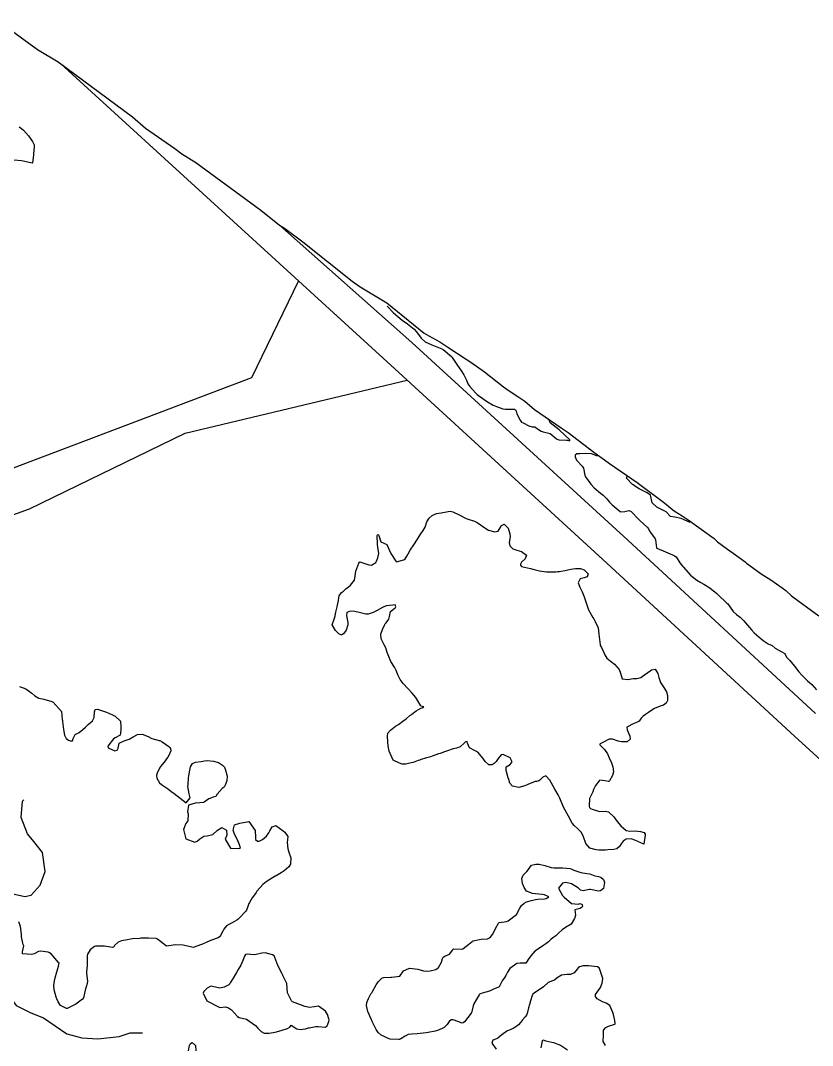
# Model space of a CAD drawing. Header units: metres. Extents: x 307586 to 320046, y 7427249 to 7434250.
# Drawn here: x 308933.5 to 309109.8, y 7432906.7 to 7433134.9 of the extents above; entities that cross this region are included whole.
import ezdxf

# ---------------------------------------------------------------- set-up
doc = ezdxf.new("R2010")
doc.units = ezdxf.units.M
doc.header["$MEASUREMENT"] = 0
for name, color, linetype in [('Area', 45, 'Continuous'), ('Curvas de Nivel 1m', 11, 'Continuous'), ('Curvas de Nivel 5m', 15, 'Continuous'), ('Hidrografia', 140, 'Continuous'), ('Vias Primárias', 230, 'Continuous'), ('Vias Secundárias', 230, 'Continuous')]:
    doc.layers.add(name, color=color, linetype=linetype)

msp = doc.modelspace()

# ---------------------------------------------------------------- linework, layer by layer
at = {"layer": 'Area'}
msp.add_polyline3d([(308928.39, 7433134.87, 710.18), (308937.3, 7433128.44, 710.09), (308941.88, 7433125.64, 710.22), (308958.45, 7433113.44, 710.2), (308961.35, 7433110.91, 710.24), (308967.89, 7433106.38, 710.17), (308969.43, 7433105.21, 710.28), (308972.57, 7433103.27, 710.28), (308978.12, 7433099.18, 710.34), (308987.02, 7433092.68, 710.42), (308991.16, 7433089.29, 710.42), (308992.26, 7433088.63, 710.43), (308996.32, 7433085.6, 710.35), (309007.37, 7433076.81, 710.34), (309009.13, 7433075.57, 710.38), (309015.05, 7433072.01, 710.39), (309023.4, 7433065.29, 710.46), (309024.41, 7433064.69, 710.51), (309026.84, 7433063.36, 710.85), (309028.65, 7433062.17, 710.72), (309032.68, 7433059.45, 710.57), (309033.73, 7433058.83, 710.55), (309036.82, 7433056.7, 709.9), (309041.02, 7433053.29, 714.99), (309041.53, 7433052.94, 713.96), (309043.88, 7433051.41, 713.88), (309044.43, 7433051.05, 710.97), (309045.74, 7433050.15, 710.36), (309047.95, 7433048.28, 710.81), (309053.9, 7433044.19, 713.63), (309055.45, 7433043.14, 715.55), (309061.13, 7433038.75, 710.11), (309064.3, 7433036.48, 709.96), (309064.65, 7433036.28, 710.09), (309070.79, 7433032.03, 709.9), (309076.94, 7433027.42, 715.22), (309078.72, 7433025.97, 715.48), (309079.43, 7433025.46, 714.35), (309079.8, 7433025.24, 713.69), (309080.79, 7433024.6, 716.95), (309082.17, 7433023.73, 716.35), (309087.91, 7433019.56, 716.41), (309088.68, 7433018.81, 715.8), (309090.87, 7433017.22, 717.06), (309092.68, 7433015.95, 715.37), (309094.81, 7433014.37, 719.37), (309095.12, 7433014.08, 716.6), (309098.11, 7433011.96, 710.8), (309098.4, 7433011.7, 715.38), (309100.52, 7433010.34, 713.36), (309103.05, 7433008.58, 714.65), (309103.87, 7433008.02, 711.27), (309105.17, 7433006.8, 712.96), (309105.47, 7433006.56, 712.23), (309107.66, 7433004.92, 713), (309108.46, 7433004.32, 713.68), (309111.24, 7433002.34, 714.1)], dxfattribs=at)
at = {"layer": 'Curvas de Nivel 1m', "elevation": 711, "flags": 128}
for points in [[(308933.21, 7433111.21), (308933.76, 7433110.79), (308934.18, 7433110.46), (308935.3, 7433109.19), (308936.14, 7433107.94), (308936.51, 7433107.18), (308936.56, 7433106.74), (308936.4, 7433105.18), (308936.37, 7433104.92), (308936.14, 7433103.18), (308936.12, 7433103.14), (308936.08, 7433103.12), (308935.82, 7433103.18), (308934.09, 7433103.56), (308933.69, 7433103.61), (308932.09, 7433103.75)], [(308933.28, 7432986.6), (308934.68, 7432986.13), (308936.02, 7432985.17), (308936.67, 7432984.57), (308937.58, 7432984.06), (308938.66, 7432983.79), (308940.46, 7432983.31), (308940.65, 7432983.23), (308940.81, 7432983.11), (308942.62, 7432981.09), (308942.79, 7432979.27), (308942.82, 7432979.09), (308942.87, 7432978.81), (308943.07, 7432977.08), (308943.29, 7432975.81), (308943.64, 7432975.07), (308944.16, 7432974.68), (308944.55, 7432974.54), (308945.05, 7432974.55), (308945.26, 7432975.05), (308945.7, 7432975.91), (308946.57, 7432976.42), (308947.41, 7432977.03), (308948, 7432977.6), (308948.59, 7432978.16), (308949.03, 7432978.57), (308949.51, 7432979), (308949.9, 7432979.7), (308949.99, 7432981), (308950.13, 7432981.5), (308950.63, 7432981.59), (308952.41, 7432980.97), (308952.62, 7432980.88), (308953.98, 7432980.31), (308954.61, 7432980.01), (308955.73, 7432978.93), (308955.82, 7432977.69), (308955.83, 7432976.93), (308955.71, 7432975.78), (308954.56, 7432975.16), (308954.2, 7432974.95), (308952.94, 7432973.36), (308952.99, 7432972.96), (308954.52, 7432972.27), (308955.03, 7432972.43), (308955.27, 7432972.93), (308955.47, 7432974), (308956.55, 7432974.53), (308957.67, 7432974.9), (308958.56, 7432975.42), (308959.53, 7432975.91), (308960.56, 7432976.05), (308961.89, 7432975.52), (308962.56, 7432975.11), (308962.74, 7432975.03), (308963.53, 7432974.84), (308964.37, 7432974.64), (308964.55, 7432974.59), (308965.04, 7432974.32), (308966.54, 7432973.28), (308966.78, 7432973.04), (308966.92, 7432972.79), (308966.98, 7432972.33), (308966.51, 7432971.28), (308966.33, 7432970.98), (308966.22, 7432970.8), (308965.49, 7432969.81), (308964.69, 7432968.82), (308964.61, 7432968.69), (308964.48, 7432968.43), (308963.94, 7432967.35), (308963.78, 7432966.83), (308963.83, 7432966.21), (308964.44, 7432965.2), (308964.86, 7432964.82), (308966.42, 7432963.76), (308966.99, 7432963.36), (308967.74, 7432962.78), (308968.41, 7432962.27), (308970.38, 7432960.75), (308971.3, 7432961.84), (308971.07, 7432962.74), (308970.78, 7432964.4), (308970.79, 7432964.75), (308970.89, 7432966.3), (308970.94, 7432966.75), (308971.19, 7432968.03), (308971.36, 7432968.74), (308971.77, 7432969.46), (308972.49, 7432969.76), (308973.71, 7432969.93), (308974.5, 7432970.08), (308975.06, 7432970.13), (308976.5, 7432970.03), (308977.55, 7432969.72), (308978.49, 7432969.13), (308978.88, 7432968.65), (308979.15, 7432967.97), (308979.49, 7432966.64), (308979.42, 7432965.66), (308979.05, 7432964.64), (308978.82, 7432964.25), (308978.43, 7432963.91), (308977.3, 7432962.67), (308976.95, 7432962.13), (308976.4, 7432961.96), (308975.46, 7432961.62), (308974.39, 7432960.87), (308974.27, 7432960.81), (308973.41, 7432960.71), (308972.38, 7432960.64), (308970.92, 7432960.2), (308970.7, 7432958.75), (308970.81, 7432958.29), (308970.76, 7432956.75), (308970.33, 7432956.1), (308969.81, 7432954.76), (308970.29, 7432952.75), (308972.28, 7432951.98), (308972.82, 7432952.19), (308973.4, 7432952.71), (308974.3, 7432953.29), (308975.03, 7432953.42), (308976.3, 7432953.69), (308977.32, 7432954.66), (308978.32, 7432955.21), (308979.38, 7432954.64), (308979.4, 7432953.54), (308979.04, 7432952.64), (308980.26, 7432950.63), (308982.26, 7432950.56), (308982.46, 7432950.61), (308982.27, 7432951.35), (308981.76, 7432952.62), (308981.16, 7432953.77), (308980.84, 7432954.62), (308981.12, 7432955.83), (308982.33, 7432956.23), (308984.33, 7432956.58), (308985.74, 7432954.57), (308985.85, 7432953.02), (308985.79, 7432952.57), (308986.29, 7432952.17), (308986.63, 7432952.21), (308987.38, 7432952.54), (308988.3, 7432953.28), (308988.79, 7432954.04), (308989.03, 7432954.52), (308989.49, 7432955.35), (308990.32, 7432955.69), (308991.99, 7432954.49), (308992.31, 7432954.2), (308993.02, 7432953.2), (308992.95, 7432952.48), (308992.88, 7432951.88), (308993.03, 7432950.48), (308993.32, 7432949.54), (308993.68, 7432948.47), (308993.6, 7432947.09), (308993.23, 7432946.47), (308992.2, 7432945.61), (308991.52, 7432945.18), (308990.44, 7432944.51), (308990.28, 7432944.42), (308990.19, 7432944.37), (308989, 7432943.7), (308988.18, 7432943.14), (308987.46, 7432942.54), (308986.84, 7432941.88), (308986.15, 7432941.05), (308985.94, 7432940.77), (308985.78, 7432940.56), (308985.11, 7432939.6), (308984.47, 7432938.58), (308984.36, 7432938.34), (308984.11, 7432937.65), (308983.82, 7432936.86), (308983.65, 7432936.59), (308982.08, 7432934.96), (308981.89, 7432934.79), (308981.64, 7432934.61), (308980.64, 7432934.05), (308980.06, 7432933.75), (308979.37, 7432933.32), (308978.77, 7432932.64), (308978.52, 7432932.17), (308978.03, 7432931.17), (308977.81, 7432930.87), (308977.47, 7432930.66), (308976.02, 7432930.15), (308974.98, 7432929.72), (308974.01, 7432929.27), (308972.54, 7432928.72), (308972.16, 7432928.57), (308972, 7432928.54), (308970.97, 7432928.74), (308970.01, 7432928.97), (308969.73, 7432929.03), (308968.01, 7432929.15), (308966, 7432928.8), (308964.02, 7432930.36), (308963.7, 7432930.51), (308962.02, 7432930.64), (308960.31, 7432930.58), (308960.02, 7432930.56), (308958.47, 7432930.43), (308958.02, 7432930.35), (308957.34, 7432930.23), (308956.01, 7432930.02), (308955.23, 7432929.71), (308954.46, 7432928.94), (308954.27, 7432928.67), (308954, 7432928.52), (308952.18, 7432928.79), (308952, 7432928.81), (308950.19, 7432928.8), (308950, 7432928.76), (308948.99, 7432927.99), (308948.38, 7432927.01), (308948.31, 7432926.66), (308948.34, 7432925.01), (308948.33, 7432924.62), (308948.16, 7432923.01), (308948.16, 7432922.77), (308948.4, 7432921.01), (308948.36, 7432920.55), (308947.88, 7432919.01), (308947.53, 7432917.35), (308947.31, 7432917.02), (308945.84, 7432915.92), (308945.26, 7432915.62), (308944.07, 7432915.06), (308943.91, 7432914.98), (308943.83, 7432914.97), (308943.75, 7432914.98), (308943.45, 7432915.07), (308942.38, 7432915.63), (308941.85, 7432916.42), (308941.6, 7432917.09), (308941.45, 7432917.5), (308940.97, 7432919.1), (308940.92, 7432920.07), (308941.09, 7432921.1), (308941.24, 7432921.77), (308941.62, 7432923.09), (308941.68, 7432923.34), (308941.95, 7432924.37), (308942.08, 7432925.09), (308942.02, 7432925.16), (308941.95, 7432925.21), (308940.33, 7432927.11), (308939.98, 7432927.36), (308939.63, 7432927.46), (308937.98, 7432927.73), (308937.49, 7432927.63), (308936.55, 7432927.15), (308935.97, 7432926.99), (308934.04, 7432927.11), (308933.97, 7432927.12), (308933.93, 7432927.14), (308933.93, 7432927.18), (308933.93, 7432927.22), (308933.98, 7432927.6), (308934.25, 7432928.93), (308934.13, 7432929.18), (308934.01, 7432929.48), (308933.74, 7432930.91), (308933.73, 7432931.18), (308933.72, 7432931.5), (308933.52, 7432933.19), (308933.1, 7432934.23)], [(308970.91, 7432905.55), (308971.14, 7432906.74), (308971.32, 7432907.15), (308971.74, 7432907.35), (308972.43, 7432906.72), (308972.54, 7432905.54)]]:
    msp.add_lwpolyline(points, dxfattribs=at)
for points in [[(309031.16, 7433024.81), (309032.7, 7433024.01), (309033.15, 7433023.86), (309034.58, 7433023.42), (309035.14, 7433023.14), (309036.85, 7433021.96), (309037.13, 7433021.76), (309037.66, 7433021.42), (309039.12, 7433021.03), (309039.82, 7433021.23), (309040.31, 7433021.92), (309040.57, 7433022.48), (309041.14, 7433022.72), (309042.03, 7433021.9), (309042.44, 7433020.57), (309042.48, 7433019.9), (309042.31, 7433018.68), (309042.43, 7433017.9), (309043.07, 7433017.27), (309044, 7433016.94), (309045.07, 7433016.68), (309046.12, 7433015.85), (309045.85, 7433015.05), (309045.04, 7433014.3), (309044.8, 7433013.86), (309044.8, 7433013.63), (309045.03, 7433013.31), (309045.69, 7433013.19), (309047.02, 7433012.92), (309047.87, 7433012.68), (309049.02, 7433012.4), (309050.63, 7433012.18), (309051.02, 7433012.14), (309052.66, 7433012.13), (309053.02, 7433012.19), (309053.51, 7433012.25), (309055.02, 7433012.5), (309055.99, 7433012.76), (309057.02, 7433012.91), (309058.2, 7433012.87), (309059.02, 7433012.6), (309059.84, 7433011.68), (309059.65, 7433011.04), (309059, 7433010.84), (309058.12, 7433010.58), (309057.67, 7433009.71), (309058.04, 7433008.77), (309058.55, 7433007.7), (309058.95, 7433006.55), (309059.25, 7433005.69), (309059.4, 7433005.22), (309059.94, 7433003.68), (309060.9, 7433001.97), (309061.1, 7433001.67), (309061.46, 7433001.09), (309062.07, 7432999.66), (309062.27, 7432998.24), (309062.31, 7432997.66), (309062.58, 7432995.89), (309062.63, 7432995.65), (309062.81, 7432995.28), (309063.33, 7432994.17), (309063.55, 7432993.64), (309064.05, 7432992.9), (309064.78, 7432992.32), (309065.71, 7432991.61), (309066.75, 7432990.37), (309067.05, 7432989.6), (309067.48, 7432988.34), (309068.73, 7432988.2), (309069.92, 7432988.37), (309070.73, 7432988.39), (309071.63, 7432988.64), (309072.74, 7432989.42), (309072.89, 7432989.53), (309073.94, 7432990.33), (309074.76, 7432990.49), (309075.37, 7432989.49), (309075.59, 7432988.63), (309075.99, 7432987.49), (309076.71, 7432986.43), (309077.3, 7432985.47), (309077.55, 7432984.61), (309077.5, 7432983.47), (309077.26, 7432982.89), (309076.66, 7432982.47), (309075.92, 7432982.23), (309074.66, 7432981.75), (309074.27, 7432981.51), (309073.31, 7432980.85), (309072.64, 7432980.41), (309072.13, 7432980.04), (309071.71, 7432979.54), (309071.23, 7432978.93), (309070.61, 7432978.64), (309069.87, 7432978.29), (309068.6, 7432977.68), (309068.46, 7432977.57), (309068.59, 7432977.01), (309069.13, 7432975.56), (309069.22, 7432974.91), (309068.56, 7432974.33), (309067.3, 7432974.33), (309066.56, 7432974.48), (309065.28, 7432974.9), (309064.57, 7432974.9), (309063.01, 7432974.1), (309062.55, 7432973.84), (309062.44, 7432973.77), (309062.46, 7432973.65), (309062.55, 7432973.55), (309063.54, 7432972.63), (309064.15, 7432971.63), (309064.52, 7432970.75), (309065.09, 7432969.61), (309065.35, 7432968.76), (309065.5, 7432967.61), (309065.29, 7432966.79), (309064.62, 7432965.62), (309064.54, 7432965.53), (309064.45, 7432965.5), (309064.34, 7432965.51), (309063.63, 7432965.63), (309062.46, 7432965.8), (309062.38, 7432965.73), (309062.32, 7432965.65), (309061.53, 7432964.57), (309061.08, 7432963.66), (309060.89, 7432963.2), (309060.42, 7432962.17), (309060.25, 7432961.84), (309060.18, 7432961.67), (309060.11, 7432959.95), (309060.18, 7432959.67), (309060.38, 7432959.46), (309060.76, 7432959.29), (309062.37, 7432958.83), (309063.64, 7432958.89), (309064.37, 7432958.75), (309065.59, 7432957.61), (309066.35, 7432956.58), (309067.17, 7432955.59), (309068.32, 7432954.6), (309069.18, 7432954.43), (309070.32, 7432954.49), (309071.54, 7432954.32), (309072.32, 7432954.1), (309072.56, 7432953.78), (309072.59, 7432953.53), (309072.29, 7432951.53), (309070.3, 7432952.41), (309069.46, 7432952.71), (309068.3, 7432952.65), (309067.7, 7432952.18), (309067.23, 7432951.59), (309066.85, 7432951.03), (309066.28, 7432950.47), (309065.56, 7432950.32), (309064.27, 7432950.3), (309063.7, 7432950.2), (309062.27, 7432950.18), (309061.67, 7432950.26), (309060.28, 7432950.63), (309059.34, 7432951.68), (309058.8, 7432953.19), (309058.64, 7432953.69), (309058.32, 7432954.22), (309057.59, 7432954.97), (309056.73, 7432955.71), (309056.34, 7432956.22), (309055.51, 7432957.73), (309054.38, 7432959.74), (309053.53, 7432961.75), (309053.16, 7432962.5), (309052.43, 7432963.77), (309051.36, 7432965.78), (309050.47, 7432966.75), (309049.8, 7432966.46), (309049.15, 7432965.8), (309048.72, 7432965.54), (309048.45, 7432965.51), (309048.08, 7432965.45), (309046.44, 7432964.83), (309045.75, 7432964.54), (309044.44, 7432964.17), (309043, 7432964.45), (309042.45, 7432965.11), (309042.18, 7432965.89), (309042.06, 7432966.29), (309041.59, 7432967.9), (309041.63, 7432968.76), (309042.5, 7432969.26), (309042.97, 7432969.88), (309042.52, 7432970.73), (309040.92, 7432971.51), (309040.53, 7432971.41), (309039.87, 7432970.56), (309039.38, 7432969.92), (309038.97, 7432969.45), (309038.5, 7432969.18), (309037.73, 7432969.18), (309036.92, 7432969.95), (309036.51, 7432970.58), (309035.32, 7432971.97), (309034.54, 7432972.36), (309033.48, 7432972.94), (309033.01, 7432974), (309032.96, 7432974.41), (309032.56, 7432974.31), (309032.39, 7432974.18), (309032.24, 7432974.01), (309031.4, 7432973.17), (309030.54, 7432972.89), (309029.85, 7432972.72), (309028.54, 7432972.28), (309027.9, 7432972.06), (309026.89, 7432971.71), (309026.53, 7432971.6), (309025.39, 7432971.22), (309024.52, 7432970.93), (309023.89, 7432970.73), (309022.51, 7432970.3), (309022.38, 7432970.26), (309022.04, 7432970.13), (309020.91, 7432969.73), (309020.5, 7432969.61), (309019.32, 7432969.34), (309018.49, 7432969.32), (309017.85, 7432969.53), (309016.5, 7432970.2), (309015.6, 7432972.21), (309015.36, 7432973.4), (309015.28, 7432974.21), (309015.17, 7432975.61), (309015.3, 7432976.21), (309015.86, 7432976.93), (309016.59, 7432977.51), (309017.01, 7432977.78), (309017.64, 7432978.18), (309018.61, 7432978.87), (309019.34, 7432979.44), (309020.21, 7432980.15), (309020.44, 7432980.34), (309020.63, 7432980.48), (309021.6, 7432981.18), (309022.65, 7432981.79), (309022.9, 7432981.87), (309023.31, 7432982.12), (309022.76, 7432982.24), (309022.66, 7432982.34), (309021.51, 7432984.14), (309020.68, 7432985.12), (309019.71, 7432986.16), (309018.71, 7432987.26), (309018, 7432988.18), (309017.6, 7432989.05), (309017.16, 7432990.19), (309016.75, 7432990.89), (309015.91, 7432992.21), (309015.32, 7432993.68), (309015.16, 7432994.22), (309014.8, 7432995.23), (309014.48, 7432995.9), (309014.29, 7432996.23), (309013.82, 7432997.24), (309013.69, 7432998.24), (309014.2, 7432999.57), (309014.5, 7433000.23), (309014.61, 7433000.48), (309014.87, 7433000.82), (309015.48, 7433001.62), (309015.66, 7433002.21), (309015.84, 7433003.28), (309016.91, 7433004.1), (309017.01, 7433004.2), (309017.05, 7433004.33), (309016.92, 7433004.79), (309016.4, 7433004.73), (309014.92, 7433004.56), (309014.12, 7433004.23), (309012.91, 7433003.55), (309012.03, 7433003.13), (309010.9, 7433002.76), (309010.41, 7433002.76), (309008.9, 7433003.11), (309007.9, 7433003.3), (309006.9, 7433003.41), (309006.17, 7433003.06), (309006.08, 7433002.33), (309006.34, 7433000.86), (309006.35, 7433000.33), (309006, 7432999.18), (309005.37, 7432998.33), (309005.06, 7432998.12), (309004.84, 7432998.12), (309004.35, 7432998.35), (309003.6, 7432999.11), (309002.86, 7433000.37), (309003.42, 7433001.83), (309003.53, 7433002.36), (309003.69, 7433003.15), (309004, 7433004.35), (309004.33, 7433005.75), (309004.38, 7433006.35), (309004.45, 7433006.84), (309004.95, 7433007.51), (309005.41, 7433007.88), (309005.96, 7433008.33), (309006.51, 7433008.78), (309006.97, 7433009.2), (309007.82, 7433010.31), (309008.04, 7433011.26), (309008.15, 7433012.3), (309008.8, 7433014.06), (309008.94, 7433014.29), (309009.03, 7433014.34), (309009.28, 7433014.29), (309011.03, 7433013.72), (309011.63, 7433013.66), (309012.61, 7433014.25), (309012.78, 7433014.51), (309013.04, 7433015.23), (309013.24, 7433016.25), (309013.07, 7433017.64), (309012.95, 7433018.25), (309012.94, 7433018.39), (309012.92, 7433020.25), (309012.95, 7433020.41), (309013.11, 7433020.48), (309013.23, 7433020.37), (309013.26, 7433020.25), (309013.69, 7433018.84), (309015.08, 7433018.22), (309015.98, 7433016.21), (309017.04, 7433014.52), (309017.22, 7433014.38), (309019.04, 7433014.92), (309019.54, 7433015.67), (309019.78, 7433016.16), (309020.25, 7433016.97), (309021.08, 7433018.15), (309021.85, 7433019.39), (309022.32, 7433020.14), (309022.6, 7433020.64), (309023.11, 7433021.32), (309023.58, 7433022.12), (309023.97, 7433023.28), (309024.46, 7433024.11), (309025.16, 7433024.72), (309026.13, 7433025.12), (309027.16, 7433025.27), (309028.7, 7433025.59), (309029.17, 7433025.65), (309029.72, 7433025.5)], [(309056.22, 7432945.94), (309056.66, 7432945.72), (309058.21, 7432945.22), (309059.55, 7432945.03), (309060.21, 7432944.89), (309061.36, 7432944.5), (309062.2, 7432944.33), (309062.73, 7432944.18), (309063.27, 7432943.63), (309063.54, 7432942.98), (309063.26, 7432941.63), (309062.64, 7432941.17), (309062.16, 7432941.08), (309060.43, 7432941.41), (309060.17, 7432941.44), (309058.74, 7432941.12), (309058.17, 7432941.27), (309057.69, 7432941.7), (309056.18, 7432942.71), (309054.89, 7432943.03), (309054.18, 7432942.87), (309053.29, 7432941.75), (309054.15, 7432940.09), (309054.5, 7432939.74), (309056.13, 7432938.35), (309057.63, 7432938.21), (309058.13, 7432938.3), (309058.57, 7432938.13), (309058.58, 7432937.69), (309058.41, 7432937.4), (309058.12, 7432937.19), (309056.9, 7432936.93), (309057.02, 7432935.71), (309056.84, 7432934.96), (309056.07, 7432933.72), (309054.82, 7432932.98), (309054.06, 7432932.45), (309053.3, 7432931.75), (309052.64, 7432931.16), (309052.04, 7432930.69), (309051.53, 7432930.28), (309051.01, 7432929.78), (309050.48, 7432929.32), (309050.02, 7432929.02), (309048.15, 7432927.82), (309048.07, 7432927.75), (309048, 7432927.68), (309047.14, 7432926.68), (309046.49, 7432925.83), (309046.29, 7432925.51), (309045.97, 7432925.07), (309044.76, 7432925.06), (309043.96, 7432924.98), (309042.47, 7432923.88), (309041.94, 7432923.07), (309041.56, 7432922.27), (309041.31, 7432921.9), (309040.73, 7432921.09), (309040.12, 7432919.91), (309040.03, 7432919.78), (309039.9, 7432919.69), (309038.66, 7432919.16), (309037.89, 7432918.8), (309036.29, 7432918.35), (309035.89, 7432918.25), (309035.7, 7432918.14), (309035.58, 7432917.96), (309034.95, 7432916.88), (309034.42, 7432915.97), (309034.26, 7432915.56), (309033.88, 7432913.98), (309033.87, 7432913.95), (309033.83, 7432913.9), (309032.33, 7432912), (309032.05, 7432911.76), (309031.81, 7432911.7), (309030.86, 7432912.02), (309029.82, 7432912.44), (309029.4, 7432912.46), (309028.93, 7432912.04), (309028.49, 7432911.36), (309027.79, 7432910.73), (309027.37, 7432910.48), (309026.35, 7432910.07), (309025.78, 7432909.93), (309024.25, 7432909.63), (309023.78, 7432909.56), (309023.14, 7432909.47), (309021.77, 7432909.32), (309020.64, 7432909.27), (309019.77, 7432909.14), (309019.1, 7432908.82), (309018.16, 7432908.17), (309017.9, 7432908.03), (309017.76, 7432908.02), (309015.8, 7432908.16), (309015.76, 7432908.16), (309015.6, 7432908.2), (309013.77, 7432909.04), (309013.13, 7432909.58), (309012.7, 7432910.24), (309011.81, 7432912.08), (309011.73, 7432912.25), (309011.63, 7432912.44), (309010.83, 7432914.26), (309010.52, 7432915.59), (309010.61, 7432916.26), (309010.98, 7432917.15), (309011.5, 7432918.25), (309011.68, 7432918.45), (309011.89, 7432918.72), (309012.69, 7432920.24), (309013.17, 7432920.98), (309013.93, 7432921.72), (309014.29, 7432921.85), (309015.93, 7432921.91), (309016.19, 7432921.94), (309017.93, 7432922.17), (309018.8, 7432923.3), (309019.95, 7432923.89), (309020.17, 7432923.93), (309021.95, 7432923.73), (309023.18, 7432923.34), (309023.94, 7432923.29), (309024.68, 7432923.36), (309025.95, 7432923.62), (309026.55, 7432924.07), (309027.19, 7432925.28), (309027.44, 7432926.06), (309027.63, 7432926.41), (309027.98, 7432926.57), (309028.98, 7432927.05), (309029.72, 7432928.03), (309029.85, 7432928.19), (309030, 7432928.23), (309031.86, 7432928.16), (309032, 7432928.21), (309033.3, 7432929.28), (309034.02, 7432929.87), (309034.09, 7432929.92), (309034.25, 7432929.98), (309035.67, 7432930.33), (309036.03, 7432930.36), (309037.48, 7432930.49), (309038.04, 7432930.79), (309038.58, 7432931.39), (309038.89, 7432931.92), (309039.23, 7432932.75), (309039.89, 7432933.91), (309039.97, 7432934.01), (309040.07, 7432934.07), (309041.67, 7432934.3), (309042.08, 7432934.46), (309043.93, 7432935.86), (309044, 7432935.96), (309044.1, 7432936.2), (309044.67, 7432937.3), (309045.06, 7432937.85), (309045.59, 7432938.39), (309046.13, 7432938.7), (309047.29, 7432938.98), (309048.14, 7432939.2), (309048.67, 7432939.28), (309050.14, 7432939.33), (309050.53, 7432939.4), (309051.09, 7432939.78), (309050.15, 7432940.25), (309049.62, 7432940.33), (309048.15, 7432940.44), (309047.46, 7432940.52), (309046.16, 7432941.05), (309045.66, 7432941.85), (309045.28, 7432942.75), (309045.08, 7432943.85), (309045.43, 7432944.62), (309046.21, 7432945.43), (309046.51, 7432945.84), (309047.23, 7432946.83), (309048.23, 7432947.1), (309048.97, 7432947.06), (309050.23, 7432946.76), (309051.65, 7432946.34), (309052.22, 7432946.25), (309053.74, 7432946.23), (309054.22, 7432946.23), (309055.84, 7432946.1)]]:
    msp.add_lwpolyline(points, close=True, dxfattribs=at)
at = {"layer": 'Curvas de Nivel 5m', "elevation": 710, "flags": 128}
for points in [[(309015.11, 7433071.3), (309016.56, 7433069.78), (309018.47, 7433068.19), (309019.67, 7433067.34), (309021.12, 7433066.16), (309021.65, 7433065.56), (309022.73, 7433064.14), (309023.62, 7433063.36), (309025.07, 7433062.65), (309026.57, 7433062.09), (309027.32, 7433061.81), (309027.6, 7433061.64), (309029.45, 7433060.05), (309029.51, 7433059.98), (309029.58, 7433059.88), (309030.76, 7433058.04), (309031.55, 7433057.05), (309032.23, 7433056.02), (309032.76, 7433054.78), (309033.05, 7433054.01), (309033.5, 7433053.37), (309034.78, 7433051.99), (309035.13, 7433051.63), (309035.48, 7433051.36), (309037.46, 7433049.96), (309038.74, 7433049.22), (309039.45, 7433048.94), (309040.91, 7433048.45), (309041.45, 7433048.34), (309043, 7433048.34), (309043.45, 7433048.35), (309043.73, 7433048.17), (309043.81, 7433047.88), (309044.02, 7433047.29), (309044.73, 7433045.87), (309045.03, 7433045.49), (309045.41, 7433045.28), (309046.64, 7433044.61), (309047.4, 7433044.41), (309047.97, 7433044.4), (309048.85, 7433043.82), (309049.39, 7433043.46), (309049.88, 7433043.31), (309051.38, 7433042.93), (309052.8, 7433041.78), (309053.36, 7433041.51), (309055.08, 7433041.46), (309055.36, 7433041.43), (309055.82, 7433041.27), (309055.79, 7433041.52), (309053.39, 7433043.77), (309051.41, 7433045.34), (309051.25, 7433045.79), (309051.21, 7433045.9), (309051.04, 7433046.04)], [(309061.97, 7433037.89), (309060.58, 7433038.43), (309059.33, 7433038.45), (309058.01, 7433038.39), (309057.33, 7433038.4), (309056.96, 7433038.09), (309056.97, 7433037.72), (309057.31, 7433037.03), (309058.55, 7433035.7), (309058.81, 7433035.22), (309059.1, 7433033.69), (309059.27, 7433033.3), (309060.46, 7433031.68), (309061.23, 7433030.87), (309062.63, 7433029.66), (309063.22, 7433029.18), (309064, 7433028.43), (309064.64, 7433027.63), (309065.19, 7433027.08), (309067, 7433025.6), (309067.17, 7433025.53), (309068.05, 7433025.59), (309068.95, 7433025.8), (309069.18, 7433025.74), (309069.48, 7433025.57), (309071.16, 7433023.8), (309071.4, 7433023.55), (309073.14, 7433021.92), (309073.3, 7433021.69), (309073.37, 7433021.53), (309073.72, 7433020.93), (309074.76, 7433019.51), (309074.86, 7433019.26), (309075.07, 7433017.5), (309075.08, 7433017.47), (309075.15, 7433017.44), (309077.07, 7433016.58), (309078.62, 7433015.9), (309079.06, 7433015.72), (309079.46, 7433015.45), (309080.31, 7433014.17), (309080.87, 7433013.43), (309081.03, 7433013.24), (309082.64, 7433011.41), (309083.01, 7433011.08), (309084.08, 7433010.31), (309084.99, 7433009.74), (309085.66, 7433009.37), (309086.98, 7433008.58), (309088.49, 7433007.34), (309088.96, 7433006.85), (309090.56, 7433005.32), (309090.78, 7433005.16), (309090.93, 7433005.01), (309092.18, 7433003.3), (309092.91, 7433002.62), (309093.68, 7433002.06), (309094.52, 7433001.27), (309094.89, 7433000.83), (309096.2, 7432999.25), (309096.86, 7432998.59), (309098.38, 7432997.22), (309098.84, 7432996.84), (309099.92, 7432996.11), (309100.82, 7432995.78), (309101.49, 7432995.18), (309102.81, 7432994.44), (309103.64, 7432993.99), (309104.05, 7432993.15), (309104.4, 7432992.76), (309104.79, 7432992.39), (309105.8, 7432991.13), (309106.75, 7432989.92), (309107.43, 7432989.11), (309108.73, 7432987.88), (309109.18, 7432987.55), (309109.69, 7432987.09), (309110.71, 7432985.89)], [(309082.58, 7433023.12), (309080.57, 7433024.02), (309079.16, 7433024.28), (309078.17, 7433024.48), (309077.22, 7433025.48), (309077.11, 7433025.54), (309075.19, 7433026.51), (309074.14, 7433027.52), (309073.79, 7433028.95), (309073.72, 7433029.19), (309073.02, 7433029.73), (309071.23, 7433030.59), (309069.74, 7433031.57), (309068.39, 7433033.02), (309068.52, 7433033.41)], [(309063.75, 7432906.69), (309063.19, 7432907.63), (309063.27, 7432909.12), (309063.29, 7432909.63), (309063.27, 7432910.15), (309063.8, 7432910.72), (309064.41, 7432911), (309065.81, 7432911.48), (309065.89, 7432911.53), (309065.9, 7432911.6), (309065.82, 7432912.29), (309065.52, 7432913.6), (309065.38, 7432914.06), (309064.72, 7432915.61), (309063.86, 7432916.14), (309063.05, 7432916.44), (309061.87, 7432917.12), (309061.49, 7432917.65), (309061.49, 7432918.05), (309061.89, 7432918.59), (309062.61, 7432919.64), (309062.98, 7432920.57), (309063.16, 7432921.63), (309062.81, 7432922.5), (309062.44, 7432923.64), (309062.32, 7432924.01), (309061.96, 7432924.26), (309061.32, 7432924.3), (309059.96, 7432924.48), (309058.74, 7432924.47), (309057.96, 7432924.22), (309057.64, 7432924.02), (309057.41, 7432923.71), (309056.78, 7432922.88), (309055.94, 7432922.55), (309055.15, 7432922.52), (309053.94, 7432922.34), (309052.98, 7432921.75), (309052.41, 7432921.28), (309051.92, 7432921.1), (309050.96, 7432920.73), (309049.9, 7432919.79), (309047.89, 7432918.39), (309047.59, 7432918.12), (309047.42, 7432917.82), (309047.05, 7432916.65), (309046.81, 7432915.83), (309046.58, 7432915.09), (309046.28, 7432913.84), (309046.18, 7432913.49), (309045.83, 7432913.11), (309045.22, 7432912.44), (309044.78, 7432911.85), (309044.33, 7432911.33), (309043.8, 7432910.85), (309043.19, 7432910.47), (309041.78, 7432909.89), (309040.62, 7432909.06), (309039.77, 7432908.32), (309039.5, 7432908.18), (309038.64, 7432907.92), (309038.45, 7432907.23), (309039.43, 7432905.91)], [(309049.38, 7432906.16), (309049.69, 7432907.79), (309049.76, 7432907.96), (309050.46, 7432907.78), (309051.76, 7432907.42), (309052.16, 7432907.36), (309053.75, 7432906.8), (309055.25, 7432905.72)]]:
    msp.add_lwpolyline(points, dxfattribs=at)
msp.add_lwpolyline([(308989.98, 7432926.7), (308989.59, 7432926.91), (308987.98, 7432927.32), (308987.23, 7432927.29), (308985.98, 7432926.95), (308985.61, 7432926.93), (308983.98, 7432927.08), (308983.62, 7432926.94), (308983.38, 7432926.59), (308983.03, 7432925.66), (308982.54, 7432924.6), (308981.94, 7432923.65), (308981.57, 7432922.98), (308981.39, 7432922.62), (308980.85, 7432921.69), (308980.17, 7432920.63), (308980.07, 7432920.46), (308979.9, 7432920.23), (308978.86, 7432919.67), (308977.89, 7432919.46), (308976.9, 7432919.68), (308975.9, 7432919.93), (308975.07, 7432919.51), (308974.31, 7432918.7), (308974.2, 7432918.38), (308975.01, 7432916.69), (308975.85, 7432916.21), (308976.84, 7432915.66), (308977.84, 7432915.16), (308979.17, 7432915.3), (308979.84, 7432915.12), (308980.5, 7432914.62), (308981.82, 7432913.16), (308982.16, 7432912.95), (308983.81, 7432912.58), (308985.79, 7432911.17), (308986.37, 7432910.55), (308987.06, 7432909.82), (308987.77, 7432909.48), (308988.84, 7432909.45), (308989.77, 7432909.59), (308990.5, 7432909.77), (308991.78, 7432910.11), (308992.97, 7432910.47), (308993.44, 7432910.81), (308993.79, 7432911.25), (308995.03, 7432910.45), (308995.78, 7432910.31), (308996.93, 7432910.42), (308997.59, 7432910.61), (308997.79, 7432910.66), (308999.22, 7432910.96), (308999.79, 7432910.94), (309001.35, 7432910.82), (309001.79, 7432911.11), (309002.15, 7432912.02), (309002.18, 7432912.36), (309002.13, 7432912.68), (309001.83, 7432913.64), (309001.38, 7432914.37), (308999.84, 7432915.44), (308998.92, 7432915.32), (308997.84, 7432915.18), (308996.8, 7432915.39), (308995.85, 7432915.75), (308994.03, 7432916.46), (308993.86, 7432916.62), (308992.91, 7432918.47), (308992.84, 7432919.43), (308992.8, 7432920.48), (308991.93, 7432922.31), (308991.82, 7432922.49), (308991.65, 7432922.78), (308990.81, 7432924.5), (308990.15, 7432926.33), (308990.08, 7432926.51)], close=True, dxfattribs=at)
at = {"layer": 'Hidrografia'}
for points in [[(308916.31, 7432942.81), (308923.6, 7432942.38), (308928.07, 7432941.26), (308934.49, 7432939.86), (308935.89, 7432940.14), (308937.85, 7432942.38), (308938.96, 7432945.45), (308938.4, 7432949.64), (308936.45, 7432952.15), (308935.05, 7432953.83), (308933.66, 7432957.46), (308933.93, 7432961.09), (308934.21, 7432961.37)], [(308895.93, 7432949.68), (308900.11, 7432947.98), (308905.11, 7432946.95), (308912, 7432945.4), (308916.31, 7432942.81), (308918.89, 7432941.09), (308923.68, 7432935.51), (308927.27, 7432933.02), (308929.75, 7432930.81), (308930.31, 7432928.33), (308930.58, 7432925.29), (308929.75, 7432921.98), (308929.75, 7432919.49), (308932.52, 7432915.63), (308935.83, 7432913.97), (308938.59, 7432912.87), (308943.84, 7432909.28), (308947.16, 7432908.45), (308950.75, 7432908.17), (308955.44, 7432908.72), (308957.93, 7432909.55), (308960.69, 7432909.55)]]:
    msp.add_lwpolyline(points, dxfattribs=at)
at = {"layer": 'Vias Primárias'}
for points in [[(308942.45, 7433125.22), (309015.93, 7433058.13), (309064.02, 7433014.11), (309105.84, 7432975.56), (309163.95, 7432922.55)], [(308991.16, 7433089.29), (309020.59, 7433063.22), (309068.68, 7433019.19), (309110.51, 7432980.64)]]:
    msp.add_lwpolyline(points, dxfattribs=at)
at = {"layer": 'Vias Secundárias'}
msp.add_lwpolyline([(308995.37, 7433076.9), (308984.91, 7433055.34), (308906.34, 7433025.6), (308845.98, 7433003.49, -0.170141), (308815.53, 7433003.07, 14.24983)], format="xyb", dxfattribs=at)
msp.add_lwpolyline([(308841.86, 7432992.31), (308872.98, 7433003.63), (308935.52, 7433026.16), (308970.14, 7433043), (309019.58, 7433054.79)], dxfattribs=at)

doc.saveas('drawing.dxf')
